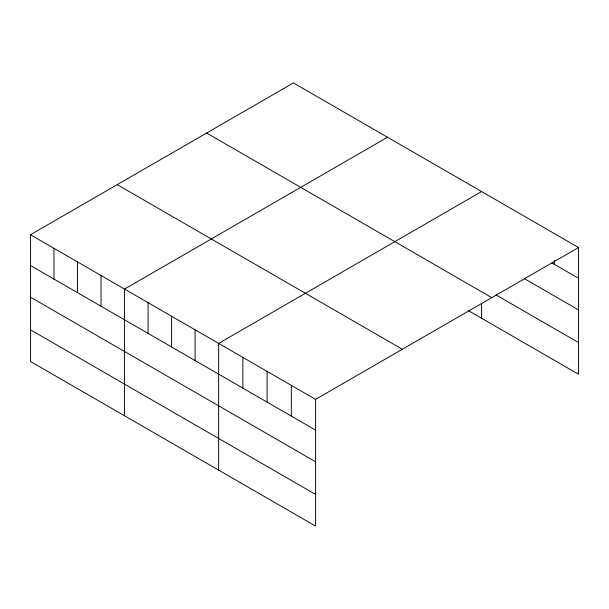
<?xml version="1.0" encoding="UTF-8"?>
<svg xmlns="http://www.w3.org/2000/svg" width="609" height="609" viewBox="0 0 609 609"><rect width="100%" height="100%" fill="white"/><g stroke="black" fill="none" stroke-linecap="round" stroke-linejoin="round"><path stroke-width="0.91" d="M30.45 234.747L315.576 399.367L315.576 526.077L30.45 361.464L30.45 234.747L293.424 82.923L578.55 247.536L578.55 374.253L468.625 310.788M387.514 137.246L124.54 289.069L124.54 415.787M481.605 191.569L218.631 343.4L218.631 470.11M315.576 399.367L578.55 247.536M551.891 262.89L578.55 278.275M524.425 278.701L578.55 309.951M496.152 295.007L578.55 342.578M206.641 133.028L491.767 297.641M117.233 184.649L402.359 349.262M30.45 265.486L315.576 430.106M30.45 297.162L315.576 461.774M30.45 329.789L315.576 494.409M554.312 260.561L554.312 264.283M481.605 303.373L481.605 318.279M291.338 385.375L291.338 416.114M267.107 371.383L267.107 402.123M242.869 357.392L242.869 388.131M195.108 329.819L195.108 360.551M171.586 316.238L171.586 346.97M148.063 302.658L148.063 333.389M101.018 275.489L101.018 306.228M77.495 261.908L77.495 292.647M53.973 248.327L53.973 279.067"/></g></svg>
